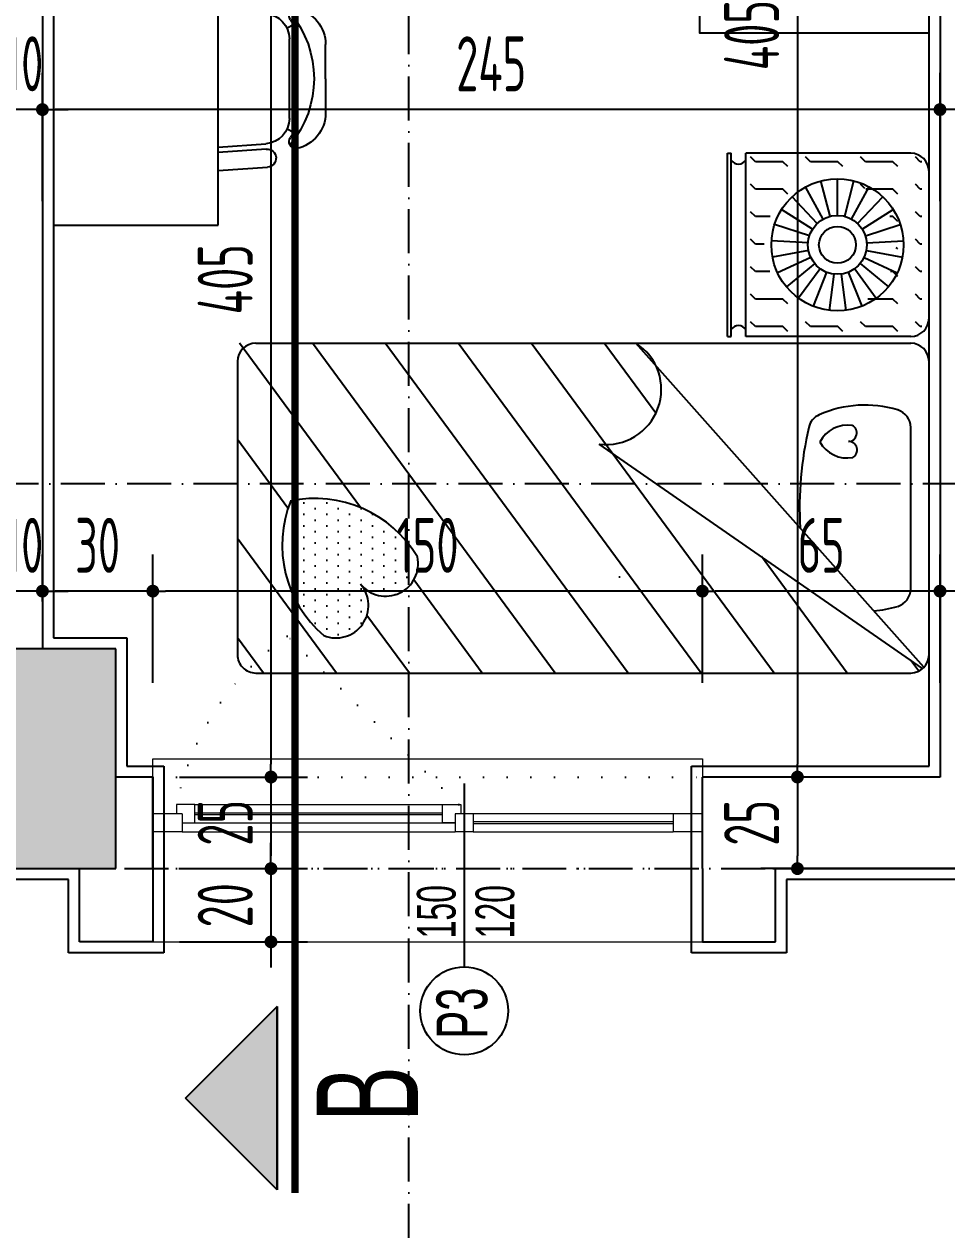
# Model space of a CAD drawing. Extents: x 41749 to 92598, y -24291 to 29432.
# Drawn here: x 64013.1 to 64264.9, y -23314.9 to -22985.8 of the extents above; entities that cross this region are included whole.
import ezdxf

# ---------------------------------------------------------------- set-up
doc = ezdxf.new("R2010")
doc.units = 0
doc.header["$MEASUREMENT"] = 0
doc.header["$PDMODE"] = 3
for name, pattern in [('ACAD_ISO10W100', [18, 12, -3, 0, -3]), ('DASHED', [0.75, 0.5, -0.25]), ('DOT', [6.35, 0, -6.35])]:
    doc.linetypes.add(name, pattern=pattern)
doc.layers.get('0').update_dxf_attribs({"linetype": 'CONTINUOUS'})
doc.layers.get('Defpoints').update_dxf_attribs({"linetype": 'CONTINUOUS'})
for name, color, linetype in [('AKS', 10, 'CONTINUOUS'), ('DUVAR', 6, 'CONTINUOUS'), ('İÇ ÖLÇÜ', 95, 'CONTINUOUS'), ('KOLON', 5, 'CONTINUOUS'), ('MERBAS', 231, 'CONTINUOUS'), ('OLCU', 3, 'CONTINUOUS'), ('P', 7, 'DOT'), ('SIVA', 7, 'CONTINUOUS'), ('tar', 12, 'CONTINUOUS'), ('TEFRIS', 12, 'CONTINUOUS'), ('tefriş', 12, 'CONTINUOUS'), ('YAZI', 7, 'CONTINUOUS')]:
    doc.layers.add(name, color=color, linetype=linetype)
doc.layers.add('KAPI-GOR', color=153, linetype='CONTINUOUS', lineweight=15)
doc.layers.add('KOLON TARAMA', color=12, linetype='CONTINUOUS', lineweight=13)
doc.styles.add('OLCU', font='isocpeur.ttf', dxfattribs={"width": 0.59})
doc.dimstyles.new('OLCU3', dxfattribs={"dimscale": 0.5, "dimtxt": 30, "dimasz": 7, "dimexe": 20, "dimexo": 0, "dimgap": 10, "dimtad": 1, "dimdec": 4, "dimrnd": 0.5, "dimdsep": 46, "dimtxsty": 'OLCU', "dimblk1": 'DOT', "dimblk2": 'DOT', "dimsah": 1, "dimcen": 0.09, "dimclrt": 4, "dimadec": 0, "dimazin": 0, "dimtfac": 1, "dimtdec": 4, "dimtix": 1, "dimtmove": 2, "dimatfit": 3, "dimfxl": 0, "dimtolj": 1, "dimtzin": 0, "dimarcsym": 0})

# ---------------------------------------------------------------- blocks, each defined once
blk = doc.blocks.new('*X20')
at = {"color": 0}
for p, q in [((149.9212, 265.8), (149.925, 265.8)), ((149.925, 265.8), (149.9383, 265.8133)), ((149.9867, 265.7867), (150, 265.8)), ((150, 265.8), (150.075, 265.8)), ((150.075, 265.8), (150.0883, 265.8133)), ((150.1367, 265.7867), (150.15, 265.8)), ((150.15, 265.8), (150.225, 265.8)), ((150.225, 265.8), (150.2383, 265.8133)), ((150.2867, 265.7867), (150.3, 265.8)), ((150.3, 265.8), (150.375, 265.8)), ((150.375, 265.8), (150.3883, 265.8133)), ((149.9212, 265.725), (149.925, 265.725)), ((149.925, 265.725), (149.9383, 265.7383)), ((149.9867, 265.7117), (150, 265.725)), ((150, 265.725), (150.0739, 265.725)), ((150.0768, 265.7268), (150.0883, 265.7383)), ((150.2867, 265.7117), (150.3, 265.725)), ((150.3, 265.725), (150.375, 265.725)), ((150.375, 265.725), (150.3883, 265.7383)), ((149.925, 265.65), (149.9383, 265.6633)), ((150.375, 265.65), (150.3883, 265.6633)), ((149.9212, 265.65), (149.925, 265.65)), ((149.9867, 265.6367), (150, 265.65)), ((150, 265.65), (150.008, 265.65)), ((150.3344, 265.65), (150.375, 265.65)), ((149.925, 265.575), (149.9383, 265.5883)), ((150.375, 265.575), (150.3883, 265.5883)), ((149.9212, 265.575), (149.925, 265.575)), ((149.9867, 265.5617), (149.9909, 265.5659)), ((150.3516, 265.575), (150.375, 265.575)), ((149.9212, 265.5), (149.925, 265.5)), ((149.925, 265.5), (149.9383, 265.5133)), ((149.9867, 265.4867), (150, 265.5)), ((150, 265.5), (150.0063, 265.5)), ((150.3361, 265.5), (150.375, 265.5)), ((150.375, 265.5), (150.3883, 265.5133)), ((149.9212, 265.425), (149.925, 265.425)), ((149.925, 265.425), (149.9383, 265.4383)), ((149.9867, 265.4117), (150, 265.425)), ((150, 265.425), (150.0682, 265.425)), ((150.2867, 265.4117), (150.3, 265.425)), ((150.3, 265.425), (150.375, 265.425)), ((150.375, 265.425), (150.3883, 265.4383)), ((149.925, 265.35), (149.9383, 265.3633)), ((150.075, 265.35), (150.0883, 265.3633)), ((150.225, 265.35), (150.2383, 265.3633)), ((150.375, 265.35), (150.3883, 265.3633)), ((149.9212, 265.35), (149.925, 265.35)), ((149.9867, 265.3367), (150, 265.35)), ((150, 265.35), (150.075, 265.35)), ((150.1367, 265.3367), (150.15, 265.35)), ((150.15, 265.35), (150.225, 265.35)), ((150.2867, 265.3367), (150.3, 265.35)), ((150.3, 265.35), (150.375, 265.35))]:
    blk.add_line(p, q, dxfattribs=at)
blk = doc.blocks.new('A$C734559A5')
at = {"layer": 'TEFRIS', "ltscale": 0.01}
h = blk.add_hatch(dxfattribs=at)
h.set_pattern_fill('DOTS', color=256, scale=0.5, style=0)
h.set_pattern_definition([(180, (246.446266, -236.105917), (-0.015625, 0.03125), [0, -0.03125])])
h.paths.add_polyline_path([(0.2994, 0.0051, 0.320461), (0.1469, -0.3411, 0.320461), (0.5142, -0.2503, 0.775236), (0.3764, -0.1482, -0.009001), (0.3739, -0.1502, -0.009001), (0.3764, -0.1482, 0.775236)])
at = {"layer": 'TEFRIS'}
for p, q in [((-0.3522, 1.4016), (-0.7522, 1.4016)), ((0.6009, 1.3878), (-0.2836, 0.6016)), ((0.5664, 1.4016), (-0.2336, 1.4016)), ((0.6043, 1.3842), (-0.0086, 0.5016)), ((-0.8022, 1.3516), (-0.8022, 0.9016)), ((-0.3022, 1.3516), (-0.3022, 0.9016)), ((-0.2836, -0.4363), (-0.2836, 1.3516)), ((0.3866, 1.3516), (-0.0538, 1.3516)), ((0.6164, -0.4363), (0.6164, 1.3516)), ((-0.5771, 1.228), (-0.608, 1.3231)), ((-0.5573, 1.2318), (-0.5636, 1.3316)), ((-0.5372, 1.2305), (-0.5184, 1.3288)), ((-0.5953, 1.2195), (-0.6489, 1.3039)), ((-0.518, 1.2243), (-0.4754, 1.3148)), ((-0.501, 1.2135), (-0.4373, 1.2906)), ((-0.6108, 1.2066), (-0.6837, 1.2751)), ((-0.4872, 1.1988), (-0.4063, 1.2576)), ((-0.6227, 1.1903), (-0.7103, 1.2385)), ((-0.4775, 1.1812), (-0.3845, 1.218)), ((-0.6301, 1.1716), (-0.727, 1.1964)), ((-0.4725, 1.1617), (-0.3733, 1.1742)), ((-0.6326, 1.1516), (-0.7326, 1.1516)), ((-0.6301, 1.1316), (-0.727, 1.1067)), ((-0.4775, 1.122), (-0.3845, 1.0852)), ((-0.4725, 1.1415), (-0.3733, 1.129)), ((-0.6227, 1.1129), (-0.7103, 1.0647)), ((-0.6108, 1.0966), (-0.6837, 1.0281)), ((-0.501, 1.0896), (-0.4373, 1.0126)), ((-0.4872, 1.1043), (-0.4063, 1.0456)), ((-0.5953, 1.0837), (-0.6489, 0.9993)), ((-0.5771, 1.0751), (-0.608, 0.98)), ((-0.5573, 1.0714), (-0.5636, 0.9715)), ((-0.5372, 1.0726), (-0.5184, 0.9744)), ((-0.518, 1.0788), (-0.4754, 0.9884)), ((-0.3022, 0.9016), (-0.8022, 0.9016)), ((-0.8022, 0.8516), (-0.8022, 0.8616)), ((-0.3022, 0.8616), (-0.8022, 0.8616)), ((-0.3022, 0.8516), (-0.3022, 0.8616)), ((-0.3022, 0.8516), (-0.8022, 0.8516)), ((0.3541, 0.5549), (0.3541, 0.5584)), ((-0.2336, -0.4863), (0.5664, -0.4863))]:
    blk.add_line(p, q, dxfattribs=at)
at = {"layer": 'TEFRIS', "ltscale": 0.01}
for p, q in [((0.6113, 1.3736), (0.582, 1.352)), ((0.6164, 1.1782), (0.2987, 0.9442)), ((0.6164, 0.979), (-0.2836, 0.3159)), ((0.6164, 0.7798), (-0.2836, 0.1167)), ((-0.0924, 0.656), (-0.2836, 0.5151)), ((0.6164, 0.5807), (-0.2836, -0.0825)), ((0.6164, 0.3815), (-0.2836, -0.2816)), ((0.6164, 0.1823), (0.3625, -0.0048)), ((0.6164, -0.0169), (0.4592, -0.1327)), ((0.1647, -0.1505), (-0.2836, -0.4808)), ((0.6164, -0.2161), (0.2497, -0.4863)), ((0.1666, -0.3482), (-0.0207, -0.4863)), ((0.6164, -0.4153), (0.52, -0.4863))]:
    blk.add_line(p, q, dxfattribs=at)
at = {"layer": 'TEFRIS'}
for radius in [0.1804, 0.0804, 0.0504]:
    blk.add_circle((-0.5522, 1.1516), radius, dxfattribs=at)
for centre, radius, start, end in [((-0.7522, 1.3516), 0.05, 90, 180), ((-0.3522, 1.3516), 0.05, 0, 90), ((-0.2336, 1.3516), 0.05, 90, 180), ((0.5664, 1.3516), 0.05, 0, 90), ((-0.0538, 1.3016), 0.05, 90, 163.265), ((0.3866, 1.3016), 0.05, 16.735, 90), ((0.1949, 1.2268), 0.3097, 163.265, 203.7602), ((0.1379, 1.2268), 0.3097, 4.4284, 16.735), ((-0.0428, 1.1222), 0.05, 203.7602, 256.9342), ((0.1664, 2.0236), 0.9753, 256.9342, 273.1833), ((-0.7968, 0.8812), 0.024, 305.2824, 58.201), ((-0.3077, 0.8812), 0.024, 121.799, 234.7176), ((-0.1573, 0.5209), 0.1499, 352.6061, 147.4277), ((-0.2336, -0.4363), 0.05, 180, 270), ((0.5664, -0.4363), 0.05, 270, 0)]:
    blk.add_arc(centre, radius, start, end, dxfattribs=at)
at = {"layer": 'TEFRIS', "ltscale": 0.01}
for centre, radius, start, end in [((0.0251, 1.1795), 0.0854, 171.6395, 242.8825), ((-0.0387, 1.1814), 0.0232, 359.9742, 153.1736), ((0.0078, 1.1822), 0.0232, 28.8378, 182.0372), ((-0.0559, 1.178), 0.0854, 299.1289, 10.3719), ((0.4655, -0.2748), 0.3255, 120.6919, 191.9349), ((0.3181, -0.0814), 0.0886, 309.0266, 102.226), ((0.4321, -0.217), 0.0886, 337.8902, 131.0896), ((0.267, -0.0386), 0.3255, 248.1813, 319.4243)]:
    blk.add_arc(centre, radius, start, end, dxfattribs=at)
at = {"layer": 'TEFRIS', "extrusion": (0, 0, -1), "zscale": -1, "rotation": 270}
blk.add_blockref('*X20', (-265.0208, 151.3028), dxfattribs=at)
blk = doc.blocks.new('A$C5B516741')
at = {"layer": 'tefriş'}
for p, q in [((29.3, 80), (74.3, 80)), ((29.3, 0), (29.3, 80)), ((74.3, 80), (74.3, 0)), ((29.3, 65.1), (15.84, 64.14)), ((16.19, 59.22), (29.3, 60.15)), ((16.29, 57.74), (29.3, 58.67)), ((8.76, 54.66), (10.54, 53.81)), ((7.9, 40), (7.9, 50.84)), ((9.87, 29.16), (9.87, 50.84)), ((0, 40), (0, 49.36)), ((0, 40), (0, 30.64)), ((7.9, 40), (7.9, 29.16)), ((8.76, 25.34), (10.54, 26.19)), ((16.19, 20.78), (29.3, 19.85)), ((29.3, 21.33), (16.29, 22.26)), ((29.3, 14.9), (15.84, 15.86)), ((74.3, 0), (29.3, 0))]:
    blk.add_line(p, q, dxfattribs=at)
for centre, radius, start, end in [((16.01, 61.68), 2.47, 94.0856, 274.0856), ((9.87, 49.36), 9.87, 101.3186, 180), ((31.34, 40), 28.17, 140.1319, 219.8681), ((16.79, 50.84), 8.89, 143.9128, 180), ((8.06, 57.16), 1.89, 323.2151, 93.7589), ((16.79, 50.84), 6.91, 94.0856, 180), ((9.87, 30.64), 9.87, 180, 258.6814), ((16.79, 29.16), 8.89, 180, 216.0872), ((16.79, 29.16), 6.91, 180, 265.9144), ((8.06, 22.84), 1.89, 266.2411, 36.7849), ((16.01, 18.32), 2.47, 85.9144, 265.9144)]:
    blk.add_arc(centre, radius, start, end, dxfattribs=at)
blk = doc.blocks.new('DOT')
at = {"color": 0, "linetype": 'ByBlock'}
blk.add_line((-0.5, 0), (-1, 0), dxfattribs=at)
at = {"color": 0, "linetype": 'ByBlock', "const_width": 0.5}
blk.add_lwpolyline([(-0.25, 0, 1), (0.25, 0, 1)], format="xyb", close=True, dxfattribs=at)
blk = doc.blocks.new('*D1472')
at = {"layer": 'Defpoints', "color": 0, "transparency": 16777216}
for p in [(64263.06, -23009.17), (64263.06, -23070.06), (64283.06, -23070.06)]:
    blk.add_point(p, dxfattribs=at)
at = {"layer": 'İÇ ÖLÇÜ', "color": 0, "lineweight": -2, "transparency": 16777216}
for p, q in [((64263.06, -23034.17), (64263.06, -22999.17)), ((64283.06, -23034.17), (64283.06, -22999.17)), ((64259.56, -23009.17), (64256.06, -23009.17)), ((64283.06, -23009.17), (64263.06, -23009.17)), ((64286.56, -23009.17), (64290.06, -23009.17))]:
    blk.add_line(p, q, dxfattribs=at)
at = {"layer": 'İÇ ÖLÇÜ', "color": 0, "lineweight": -2, "transparency": 16777216, "xscale": 3.5, "yscale": 3.5, "zscale": 3.5}
blk.add_blockref('DOT', (64263.06, -23009.17), dxfattribs=at)
at = {"layer": 'İÇ ÖLÇÜ', "color": 0, "lineweight": -2, "transparency": 16777216, "xscale": 3.5, "yscale": 3.5, "zscale": 3.5, "rotation": 180}
blk.add_blockref('DOT', (64283.06, -23009.17), dxfattribs=at)
at = {"layer": 'İÇ ÖLÇÜ', "color": 4, "transparency": 16777216, "insert": (64273.06, -22996.67), "char_height": 15, "attachment_point": 5, "style": 'OLCU'}
blk.add_mtext('\\A1;20', dxfattribs=at)
blk = doc.blocks.new('*D1473')
at = {"layer": 'Defpoints', "color": 0, "transparency": 16777216}
for p in [(64018.06, -23009.17), (64018.06, -23070.06), (64263.06, -23070.06)]:
    blk.add_point(p, dxfattribs=at)
at = {"layer": 'İÇ ÖLÇÜ', "color": 0, "lineweight": -2, "transparency": 16777216}
for p, q in [((64018.06, -23034.17), (64018.06, -22999.17)), ((64263.06, -23034.17), (64263.06, -22999.17)), ((64259.56, -23009.17), (64021.56, -23009.17))]:
    blk.add_line(p, q, dxfattribs=at)
at = {"layer": 'İÇ ÖLÇÜ', "color": 0, "lineweight": -2, "transparency": 16777216, "xscale": 3.5, "yscale": 3.5, "zscale": 3.5, "rotation": 180}
blk.add_blockref('DOT', (64018.06, -23009.17), dxfattribs=at)
at = {"layer": 'İÇ ÖLÇÜ', "color": 0, "lineweight": -2, "transparency": 16777216, "xscale": 3.5, "yscale": 3.5, "zscale": 3.5}
blk.add_blockref('DOT', (64263.06, -23009.17), dxfattribs=at)
at = {"layer": 'İÇ ÖLÇÜ', "color": 4, "transparency": 16777216, "insert": (64140.56, -22996.67), "char_height": 15, "attachment_point": 5, "style": 'OLCU'}
blk.add_mtext('\\A1;245', dxfattribs=at)
blk = doc.blocks.new('*D1474')
at = {"layer": 'Defpoints', "color": 0, "transparency": 16777216}
for p in [(64008.06, -23009.17), (64018.06, -23070.06), (64008.06, -23079.27)]:
    blk.add_point(p, dxfattribs=at)
at = {"layer": 'İÇ ÖLÇÜ', "color": 0, "lineweight": -2, "transparency": 16777216}
for p, q in [((64008.06, -23034.17), (64008.06, -22999.17)), ((64018.06, -23034.17), (64018.06, -22999.17)), ((64004.56, -23009.17), (64001.06, -23009.17)), ((64018.06, -23009.17), (64008.06, -23009.17)), ((64021.56, -23009.17), (64025.06, -23009.17))]:
    blk.add_line(p, q, dxfattribs=at)
at = {"layer": 'İÇ ÖLÇÜ', "color": 0, "lineweight": -2, "transparency": 16777216, "xscale": 3.5, "yscale": 3.5, "zscale": 3.5}
blk.add_blockref('DOT', (64008.06, -23009.17), dxfattribs=at)
at = {"layer": 'İÇ ÖLÇÜ', "color": 0, "lineweight": -2, "transparency": 16777216, "xscale": 3.5, "yscale": 3.5, "zscale": 3.5, "rotation": 180}
blk.add_blockref('DOT', (64018.06, -23009.17), dxfattribs=at)
at = {"layer": 'İÇ ÖLÇÜ', "color": 4, "transparency": 16777216, "insert": (64013.06, -22996.67), "char_height": 15, "attachment_point": 5, "style": 'OLCU'}
blk.add_mtext('\\A1;10', dxfattribs=at)
blk = doc.blocks.new('*D1489')
at = {"layer": 'Defpoints', "color": 0, "transparency": 16777216}
for p in [(64263.06, -23140.6), (64263.06, -23181.34), (64283.06, -23184.78)]:
    blk.add_point(p, dxfattribs=at)
at = {"layer": 'İÇ ÖLÇÜ', "color": 0, "lineweight": -2, "transparency": 16777216}
for p, q in [((64263.06, -23165.6), (64263.06, -23130.6)), ((64283.06, -23165.6), (64283.06, -23130.6)), ((64259.56, -23140.6), (64256.06, -23140.6)), ((64283.06, -23140.6), (64263.06, -23140.6)), ((64286.56, -23140.6), (64290.06, -23140.6))]:
    blk.add_line(p, q, dxfattribs=at)
at = {"layer": 'İÇ ÖLÇÜ', "color": 0, "lineweight": -2, "transparency": 16777216, "xscale": 3.5, "yscale": 3.5, "zscale": 3.5}
blk.add_blockref('DOT', (64263.06, -23140.6), dxfattribs=at)
at = {"layer": 'İÇ ÖLÇÜ', "color": 0, "lineweight": -2, "transparency": 16777216, "xscale": 3.5, "yscale": 3.5, "zscale": 3.5, "rotation": 180}
blk.add_blockref('DOT', (64283.06, -23140.6), dxfattribs=at)
at = {"layer": 'İÇ ÖLÇÜ', "color": 4, "transparency": 16777216, "insert": (64273.06, -23128.1), "char_height": 15, "attachment_point": 5, "style": 'OLCU'}
blk.add_mtext('\\A1;20', dxfattribs=at)
blk = doc.blocks.new('*D1490')
at = {"layer": 'Defpoints', "color": 0, "transparency": 16777216}
for p in [(64198.19, -23140.6), (64263.06, -23181.34), (64198.19, -23203.84)]:
    blk.add_point(p, dxfattribs=at)
at = {"layer": 'İÇ ÖLÇÜ', "color": 0, "lineweight": -2, "transparency": 16777216}
for p, q in [((64198.19, -23165.6), (64198.19, -23130.6)), ((64263.06, -23165.6), (64263.06, -23130.6)), ((64259.56, -23140.6), (64201.69, -23140.6))]:
    blk.add_line(p, q, dxfattribs=at)
at = {"layer": 'İÇ ÖLÇÜ', "color": 0, "lineweight": -2, "transparency": 16777216, "xscale": 3.5, "yscale": 3.5, "zscale": 3.5, "rotation": 180}
blk.add_blockref('DOT', (64198.19, -23140.6), dxfattribs=at)
at = {"layer": 'İÇ ÖLÇÜ', "color": 0, "lineweight": -2, "transparency": 16777216, "xscale": 3.5, "yscale": 3.5, "zscale": 3.5}
blk.add_blockref('DOT', (64263.06, -23140.6), dxfattribs=at)
at = {"layer": 'İÇ ÖLÇÜ', "color": 4, "transparency": 16777216, "insert": (64230.62, -23128.1), "char_height": 15, "attachment_point": 5, "style": 'OLCU'}
blk.add_mtext('\\A1;65', dxfattribs=at)
blk = doc.blocks.new('*D1491')
at = {"layer": 'Defpoints', "color": 0, "transparency": 16777216}
for p in [(64048.19, -23140.6), (64048.19, -23201.34), (64198.19, -23203.84)]:
    blk.add_point(p, dxfattribs=at)
at = {"layer": 'İÇ ÖLÇÜ', "color": 0, "lineweight": -2, "transparency": 16777216}
for p, q in [((64048.19, -23165.6), (64048.19, -23130.6)), ((64198.19, -23165.6), (64198.19, -23130.6)), ((64194.69, -23140.6), (64051.69, -23140.6))]:
    blk.add_line(p, q, dxfattribs=at)
at = {"layer": 'İÇ ÖLÇÜ', "color": 0, "lineweight": -2, "transparency": 16777216, "xscale": 3.5, "yscale": 3.5, "zscale": 3.5, "rotation": 180}
blk.add_blockref('DOT', (64048.19, -23140.6), dxfattribs=at)
at = {"layer": 'İÇ ÖLÇÜ', "color": 0, "lineweight": -2, "transparency": 16777216, "xscale": 3.5, "yscale": 3.5, "zscale": 3.5}
blk.add_blockref('DOT', (64198.19, -23140.6), dxfattribs=at)
at = {"layer": 'İÇ ÖLÇÜ', "color": 4, "transparency": 16777216, "insert": (64123.19, -23128.1), "char_height": 15, "attachment_point": 5, "style": 'OLCU'}
blk.add_mtext('\\A1;150', dxfattribs=at)
blk = doc.blocks.new('*D1492')
at = {"layer": 'Defpoints', "color": 0, "transparency": 16777216}
for p in [(64018.06, -23140.6), (64018.06, -23143.43), (64048.19, -23201.34)]:
    blk.add_point(p, dxfattribs=at)
at = {"layer": 'İÇ ÖLÇÜ', "color": 0, "lineweight": -2, "transparency": 16777216}
for p, q in [((64018.06, -23143.43), (64018.06, -23130.6)), ((64048.19, -23165.6), (64048.19, -23130.6)), ((64044.69, -23140.6), (64021.56, -23140.6))]:
    blk.add_line(p, q, dxfattribs=at)
at = {"layer": 'İÇ ÖLÇÜ', "color": 0, "lineweight": -2, "transparency": 16777216, "xscale": 3.5, "yscale": 3.5, "zscale": 3.5, "rotation": 180}
blk.add_blockref('DOT', (64018.06, -23140.6), dxfattribs=at)
at = {"layer": 'İÇ ÖLÇÜ', "color": 0, "lineweight": -2, "transparency": 16777216, "xscale": 3.5, "yscale": 3.5, "zscale": 3.5}
blk.add_blockref('DOT', (64048.19, -23140.6), dxfattribs=at)
at = {"layer": 'İÇ ÖLÇÜ', "color": 4, "transparency": 16777216, "insert": (64033.12, -23128.1), "char_height": 15, "attachment_point": 5, "style": 'OLCU'}
blk.add_mtext('\\A1;30', dxfattribs=at)
blk = doc.blocks.new('*D1493')
at = {"layer": 'Defpoints', "color": 0, "transparency": 16777216}
for p in [(64008.06, -23140.6), (64008.06, -23143.43), (64018.06, -23143.43)]:
    blk.add_point(p, dxfattribs=at)
at = {"layer": 'İÇ ÖLÇÜ', "color": 0, "lineweight": -2, "transparency": 16777216}
for p, q in [((64008.06, -23143.43), (64008.06, -23130.6)), ((64018.06, -23143.43), (64018.06, -23130.6)), ((64004.56, -23140.6), (64001.06, -23140.6)), ((64018.06, -23140.6), (64008.06, -23140.6)), ((64021.56, -23140.6), (64025.06, -23140.6))]:
    blk.add_line(p, q, dxfattribs=at)
at = {"layer": 'İÇ ÖLÇÜ', "color": 0, "lineweight": -2, "transparency": 16777216, "xscale": 3.5, "yscale": 3.5, "zscale": 3.5}
blk.add_blockref('DOT', (64008.06, -23140.6), dxfattribs=at)
at = {"layer": 'İÇ ÖLÇÜ', "color": 0, "lineweight": -2, "transparency": 16777216, "xscale": 3.5, "yscale": 3.5, "zscale": 3.5, "rotation": 180}
blk.add_blockref('DOT', (64018.06, -23140.6), dxfattribs=at)
at = {"layer": 'İÇ ÖLÇÜ', "color": 4, "transparency": 16777216, "insert": (64013.06, -23128.1), "char_height": 15, "attachment_point": 5, "style": 'OLCU'}
blk.add_mtext('\\A1;10', dxfattribs=at)
blk = doc.blocks.new('*D1527')
at = {"layer": 'Defpoints', "color": 0, "transparency": 16777216}
for p in [(64022.57, -22786.34), (64043.12, -23191.34), (64080.45, -23191.34)]:
    blk.add_point(p, dxfattribs=at)
at = {"layer": 'İÇ ÖLÇÜ', "color": 0, "lineweight": -2, "transparency": 16777216}
for p, q in [((64055.45, -22786.34), (64090.45, -22786.34)), ((64080.45, -22789.84), (64080.45, -23187.84)), ((64055.45, -23191.34), (64090.45, -23191.34))]:
    blk.add_line(p, q, dxfattribs=at)
at = {"layer": 'İÇ ÖLÇÜ', "color": 0, "lineweight": -2, "transparency": 16777216, "xscale": 3.5, "yscale": 3.5, "zscale": 3.5}
for p, rotation in [((64080.45, -22786.34), 90), ((64080.45, -23191.34), 270)]:
    blk.add_blockref('DOT', p, dxfattribs=dict(at, rotation=rotation))
at = {"layer": 'İÇ ÖLÇÜ', "color": 4, "transparency": 16777216, "insert": (64067.95, -23055.48), "char_height": 15, "attachment_point": 5, "rotation": 90, "style": 'OLCU'}
blk.add_mtext('\\A1;405', dxfattribs=at)
blk = doc.blocks.new('*D1528')
at = {"layer": 'Defpoints', "color": 0, "transparency": 16777216}
for p in [(64043.12, -23191.34), (64038.06, -23216.34), (64080.45, -23216.34)]:
    blk.add_point(p, dxfattribs=at)
at = {"layer": 'İÇ ÖLÇÜ', "color": 0, "lineweight": -2, "transparency": 16777216}
for p, q in [((64055.45, -23191.34), (64090.45, -23191.34)), ((64080.45, -23194.84), (64080.45, -23212.84)), ((64055.45, -23216.34), (64090.45, -23216.34))]:
    blk.add_line(p, q, dxfattribs=at)
at = {"layer": 'İÇ ÖLÇÜ', "color": 0, "lineweight": -2, "transparency": 16777216, "xscale": 3.5, "yscale": 3.5, "zscale": 3.5}
for p, rotation in [((64080.45, -23191.34), 90), ((64080.45, -23216.34), 270)]:
    blk.add_blockref('DOT', p, dxfattribs=dict(at, rotation=rotation))
at = {"layer": 'İÇ ÖLÇÜ', "color": 4, "transparency": 16777216, "insert": (64067.95, -23203.84), "char_height": 15, "attachment_point": 5, "rotation": 90, "style": 'OLCU'}
blk.add_mtext('\\A1;25', dxfattribs=at)
blk = doc.blocks.new('*D1529')
at = {"layer": 'Defpoints', "color": 0, "transparency": 16777216}
for p in [(64038.06, -23216.34), (64038.19, -23236.34), (64080.45, -23236.34)]:
    blk.add_point(p, dxfattribs=at)
at = {"layer": 'İÇ ÖLÇÜ', "color": 0, "lineweight": -2, "transparency": 16777216}
for p, q in [((64080.45, -23212.84), (64080.45, -23209.34)), ((64055.45, -23216.34), (64090.45, -23216.34)), ((64080.45, -23216.34), (64080.45, -23236.34)), ((64055.45, -23236.34), (64090.45, -23236.34)), ((64080.45, -23239.84), (64080.45, -23243.34))]:
    blk.add_line(p, q, dxfattribs=at)
at = {"layer": 'İÇ ÖLÇÜ', "color": 0, "lineweight": -2, "transparency": 16777216, "xscale": 3.5, "yscale": 3.5, "zscale": 3.5}
for p, rotation in [((64080.45, -23216.34), 270), ((64080.45, -23236.34), 90)]:
    blk.add_blockref('DOT', p, dxfattribs=dict(at, rotation=rotation))
at = {"layer": 'İÇ ÖLÇÜ', "color": 4, "transparency": 16777216, "insert": (64067.95, -23226.34), "char_height": 15, "attachment_point": 5, "rotation": 90, "style": 'OLCU'}
blk.add_mtext('\\A1;20', dxfattribs=at)
blk = doc.blocks.new('*D1537')
at = {"layer": 'Defpoints', "color": 0, "transparency": 16777216}
for p in [(64222.41, -22786.34), (64224.14, -23191.34), (64250.28, -23191.34)]:
    blk.add_point(p, dxfattribs=at)
at = {"layer": 'İÇ ÖLÇÜ', "color": 0, "lineweight": -2, "transparency": 16777216}
for p, q in [((64222.41, -22786.34), (64234.14, -22786.34)), ((64224.14, -22789.84), (64224.14, -23187.84)), ((64249.14, -23191.34), (64214.14, -23191.34))]:
    blk.add_line(p, q, dxfattribs=at)
at = {"layer": 'İÇ ÖLÇÜ', "color": 0, "lineweight": -2, "transparency": 16777216, "xscale": 3.5, "yscale": 3.5, "zscale": 3.5}
for p, rotation in [((64224.14, -22786.34), 90), ((64224.14, -23191.34), 270)]:
    blk.add_blockref('DOT', p, dxfattribs=dict(at, rotation=rotation))
at = {"layer": 'İÇ ÖLÇÜ', "color": 4, "transparency": 16777216, "insert": (64211.64, -22988.84), "char_height": 15, "attachment_point": 5, "rotation": 90, "style": 'OLCU'}
blk.add_mtext('\\A1;405', dxfattribs=at)
blk = doc.blocks.new('*D1538')
at = {"layer": 'Defpoints', "color": 0, "transparency": 16777216}
for p in [(64250.28, -23191.34), (64224.14, -23216.34), (64252.31, -23216.34)]:
    blk.add_point(p, dxfattribs=at)
at = {"layer": 'İÇ ÖLÇÜ', "color": 0, "lineweight": -2, "transparency": 16777216}
for p, q in [((64249.14, -23191.34), (64214.14, -23191.34)), ((64224.14, -23194.84), (64224.14, -23212.84)), ((64249.14, -23216.34), (64214.14, -23216.34))]:
    blk.add_line(p, q, dxfattribs=at)
at = {"layer": 'İÇ ÖLÇÜ', "color": 0, "lineweight": -2, "transparency": 16777216, "xscale": 3.5, "yscale": 3.5, "zscale": 3.5}
for p, rotation in [((64224.14, -23191.34), 90), ((64224.14, -23216.34), 270)]:
    blk.add_blockref('DOT', p, dxfattribs=dict(at, rotation=rotation))
at = {"layer": 'İÇ ÖLÇÜ', "color": 4, "transparency": 16777216, "insert": (64211.64, -23203.84), "char_height": 15, "attachment_point": 5, "rotation": 90, "style": 'OLCU'}
blk.add_mtext('\\A1;25', dxfattribs=at)
blk = doc.blocks.new('*D1670')
at = {"layer": 'Defpoints', "color": 0, "transparency": 16777216}
for p in [(64327.94, -23216.34), (64218.19, -23226.34), (64218.19, -23431.34)]:
    blk.add_point(p, dxfattribs=at)
at = {"layer": 'OLCU', "color": 0, "lineweight": -2, "transparency": 16777216}
for p, q in [((64218.19, -23406.34), (64218.19, -23441.34)), ((64327.94, -23406.34), (64327.94, -23441.34)), ((64324.44, -23431.34), (64221.69, -23431.34))]:
    blk.add_line(p, q, dxfattribs=at)
at = {"layer": 'OLCU', "color": 0, "lineweight": -2, "transparency": 16777216, "xscale": 3.5, "yscale": 3.5, "zscale": 3.5, "rotation": 180}
blk.add_blockref('DOT', (64218.19, -23431.34), dxfattribs=at)
at = {"layer": 'OLCU', "color": 0, "lineweight": -2, "transparency": 16777216, "xscale": 3.5, "yscale": 3.5, "zscale": 3.5}
blk.add_blockref('DOT', (64327.94, -23431.34), dxfattribs=at)
at = {"layer": 'OLCU', "color": 4, "transparency": 16777216, "insert": (64273.06, -23418.84), "char_height": 15, "attachment_point": 5, "style": 'OLCU'}
blk.add_mtext('\\A1;110', dxfattribs=at)
blk = doc.blocks.new('*D1671')
at = {"layer": 'Defpoints', "color": 0, "transparency": 16777216}
for p in [(64198.19, -23226.34), (64218.19, -23226.34), (64198.19, -23431.34)]:
    blk.add_point(p, dxfattribs=at)
at = {"layer": 'OLCU', "color": 0, "lineweight": -2, "transparency": 16777216}
for p, q in [((64198.19, -23406.34), (64198.19, -23441.34)), ((64218.19, -23406.34), (64218.19, -23441.34)), ((64194.69, -23431.34), (64191.19, -23431.34)), ((64218.19, -23431.34), (64198.19, -23431.34)), ((64221.69, -23431.34), (64225.19, -23431.34))]:
    blk.add_line(p, q, dxfattribs=at)
at = {"layer": 'OLCU', "color": 0, "lineweight": -2, "transparency": 16777216, "xscale": 3.5, "yscale": 3.5, "zscale": 3.5}
blk.add_blockref('DOT', (64198.19, -23431.34), dxfattribs=at)
at = {"layer": 'OLCU', "color": 0, "lineweight": -2, "transparency": 16777216, "xscale": 3.5, "yscale": 3.5, "zscale": 3.5, "rotation": 180}
blk.add_blockref('DOT', (64218.19, -23431.34), dxfattribs=at)
at = {"layer": 'OLCU', "color": 4, "transparency": 16777216, "insert": (64208.19, -23418.84), "char_height": 15, "attachment_point": 5, "style": 'OLCU'}
blk.add_mtext('\\A1;20', dxfattribs=at)
blk = doc.blocks.new('*D1672')
at = {"layer": 'Defpoints', "color": 0, "transparency": 16777216}
for p in [(64198.19, -23226.34), (64048.19, -23231.34), (64048.19, -23431.34)]:
    blk.add_point(p, dxfattribs=at)
at = {"layer": 'OLCU', "color": 0, "lineweight": -2, "transparency": 16777216}
for p, q in [((64048.19, -23406.34), (64048.19, -23441.34)), ((64198.19, -23406.34), (64198.19, -23441.34)), ((64194.69, -23431.34), (64051.69, -23431.34))]:
    blk.add_line(p, q, dxfattribs=at)
at = {"layer": 'OLCU', "color": 0, "lineweight": -2, "transparency": 16777216, "xscale": 3.5, "yscale": 3.5, "zscale": 3.5, "rotation": 180}
blk.add_blockref('DOT', (64048.19, -23431.34), dxfattribs=at)
at = {"layer": 'OLCU', "color": 0, "lineweight": -2, "transparency": 16777216, "xscale": 3.5, "yscale": 3.5, "zscale": 3.5}
blk.add_blockref('DOT', (64198.19, -23431.34), dxfattribs=at)
at = {"layer": 'OLCU', "color": 4, "transparency": 16777216, "insert": (64123.19, -23418.84), "char_height": 15, "attachment_point": 5, "style": 'OLCU'}
blk.add_mtext('\\A1;150', dxfattribs=at)
blk = doc.blocks.new('*D1673')
at = {"layer": 'Defpoints', "color": 0, "transparency": 16777216}
for p in [(64028.19, -23231.34), (64048.19, -23231.34), (64028.19, -23431.34)]:
    blk.add_point(p, dxfattribs=at)
at = {"layer": 'OLCU', "color": 0, "lineweight": -2, "transparency": 16777216}
for p, q in [((64028.19, -23406.34), (64028.19, -23441.34)), ((64048.19, -23406.34), (64048.19, -23441.34)), ((64024.69, -23431.34), (64021.19, -23431.34)), ((64048.19, -23431.34), (64028.19, -23431.34)), ((64051.69, -23431.34), (64055.19, -23431.34))]:
    blk.add_line(p, q, dxfattribs=at)
at = {"layer": 'OLCU', "color": 0, "lineweight": -2, "transparency": 16777216, "xscale": 3.5, "yscale": 3.5, "zscale": 3.5}
blk.add_blockref('DOT', (64028.19, -23431.34), dxfattribs=at)
at = {"layer": 'OLCU', "color": 0, "lineweight": -2, "transparency": 16777216, "xscale": 3.5, "yscale": 3.5, "zscale": 3.5, "rotation": 180}
blk.add_blockref('DOT', (64048.19, -23431.34), dxfattribs=at)
at = {"layer": 'OLCU', "color": 4, "transparency": 16777216, "insert": (64038.19, -23418.84), "char_height": 15, "attachment_point": 5, "style": 'OLCU'}
blk.add_mtext('\\A1;20', dxfattribs=at)
blk = doc.blocks.new('*D1674')
at = {"layer": 'Defpoints', "color": 0, "transparency": 16777216}
for p in [(63963.06, -23231.34), (64028.19, -23231.34), (63963.06, -23431.34)]:
    blk.add_point(p, dxfattribs=at)
at = {"layer": 'OLCU', "color": 0, "lineweight": -2, "transparency": 16777216}
for p, q in [((63963.06, -23406.34), (63963.06, -23441.34)), ((64028.19, -23406.34), (64028.19, -23441.34)), ((64024.69, -23431.34), (63966.56, -23431.34))]:
    blk.add_line(p, q, dxfattribs=at)
at = {"layer": 'OLCU', "color": 0, "lineweight": -2, "transparency": 16777216, "xscale": 3.5, "yscale": 3.5, "zscale": 3.5, "rotation": 180}
blk.add_blockref('DOT', (63963.06, -23431.34), dxfattribs=at)
at = {"layer": 'OLCU', "color": 0, "lineweight": -2, "transparency": 16777216, "xscale": 3.5, "yscale": 3.5, "zscale": 3.5}
blk.add_blockref('DOT', (64028.19, -23431.34), dxfattribs=at)
at = {"layer": 'OLCU', "color": 4, "transparency": 16777216, "insert": (63995.62, -23418.84), "char_height": 15, "attachment_point": 5, "style": 'OLCU'}
blk.add_mtext('\\A1;65', dxfattribs=at)
blk = doc.blocks.new('*D1687')
at = {"layer": 'Defpoints', "color": 0, "transparency": 16777216}
for p in [(63763.06, -23203.84), (64783.06, -23203.84), (64783.06, -23461.34)]:
    blk.add_point(p, dxfattribs=at)
at = {"layer": 'OLCU', "color": 0, "lineweight": -2, "transparency": 16777216}
for p, q in [((63763.06, -23436.34), (63763.06, -23471.34)), ((64783.06, -23436.34), (64783.06, -23471.34)), ((63766.56, -23461.34), (64779.56, -23461.34))]:
    blk.add_line(p, q, dxfattribs=at)
at = {"layer": 'OLCU', "color": 0, "lineweight": -2, "transparency": 16777216, "xscale": 3.5, "yscale": 3.5, "zscale": 3.5, "rotation": 180}
blk.add_blockref('DOT', (63763.06, -23461.34), dxfattribs=at)
at = {"layer": 'OLCU', "color": 0, "lineweight": -2, "transparency": 16777216, "xscale": 3.5, "yscale": 3.5, "zscale": 3.5}
blk.add_blockref('DOT', (64783.06, -23461.34), dxfattribs=at)
at = {"layer": 'OLCU', "color": 4, "transparency": 16777216, "insert": (64273.06, -23448.84), "char_height": 15, "attachment_point": 5, "style": 'OLCU'}
blk.add_mtext('\\A1;1020', dxfattribs=at)
blk = doc.blocks.new('*D1691')
at = {"layer": 'Defpoints', "color": 0, "transparency": 16777216}
for p in [(63363.06, -23051.34), (65183.06, -23051.34), (63363.06, -23491.34)]:
    blk.add_point(p, dxfattribs=at)
at = {"layer": 'OLCU', "color": 0, "lineweight": -2, "transparency": 16777216}
for p, q in [((63363.06, -23466.34), (63363.06, -23501.34)), ((65183.06, -23466.34), (65183.06, -23501.34)), ((65179.56, -23491.34), (63366.56, -23491.34))]:
    blk.add_line(p, q, dxfattribs=at)
at = {"layer": 'OLCU', "color": 0, "lineweight": -2, "transparency": 16777216, "xscale": 3.5, "yscale": 3.5, "zscale": 3.5, "rotation": 180}
blk.add_blockref('DOT', (63363.06, -23491.34), dxfattribs=at)
at = {"layer": 'OLCU', "color": 0, "lineweight": -2, "transparency": 16777216, "xscale": 3.5, "yscale": 3.5, "zscale": 3.5}
blk.add_blockref('DOT', (65183.06, -23491.34), dxfattribs=at)
at = {"layer": 'OLCU', "color": 4, "transparency": 16777216, "insert": (64273.06, -23478.84), "char_height": 15, "attachment_point": 5, "style": 'OLCU'}
blk.add_mtext('\\A1;1820', dxfattribs=at)

msp = doc.modelspace()

# ---------------------------------------------------------------- hatches: boundary and pattern name
at = {"layer": 'KOLON'}
msp.add_hatch(color=256, dxfattribs=at).paths.add_polyline_path([(64057.15549, -23278.99484), (64082.15549, -23303.99484), (64082.15549, -23253.99484)])
at = {"layer": 'tar'}
h = msp.add_hatch(dxfattribs=at)
h.set_pattern_fill('ANSI33', color=256, scale=40, style=0)
h.set_pattern_definition([(45, (10685.526, 0), (-7.0710678, 7.0710678), []), (45, (10692.597, 0), (-7.0710678, 7.0710678), [5, -2.5])])
h.paths.add_polyline_path([(63613.06272, -22296.33978), (63583.06272, -22296.33978), (63583.06272, -22356.33978), (63613.06272, -22356.33978)])
h.paths.add_polyline_path([(64138.06272, -22296.33978), (64128.06272, -22296.33978), (64118.06272, -22296.33978), (64118.06272, -22501.33978), (64138.06272, -22501.33978)])
h.paths.add_polyline_path([(64318.06272, -22296.33978), (64308.06272, -22296.33978), (64298.06272, -22296.33978), (64298.06272, -22501.33978), (64318.06272, -22501.33978)])
h.paths.add_polyline_path([(64708.06272, -22296.33978), (64678.06272, -22296.33978), (64678.06272, -22356.33978), (64708.06272, -22356.33978)])
h.paths.add_polyline_path([(65086.9142, -22296.33978), (65027.9142, -22296.33978), (65027.9142, -22326.33978), (65086.9142, -22326.33978)])
h.paths.add_polyline_path([(63613.06272, -22581.33978), (63583.06272, -22581.33978), (63583.06272, -22641.33978), (63613.06272, -22641.33978)])
h.paths.add_polyline_path([(64358.06272, -22611.33978), (64298.06272, -22611.33978), (64298.06272, -22641.33978), (64358.06272, -22641.33978)])
h.paths.add_polyline_path([(64708.06272, -22611.33978), (64648.06272, -22611.33978), (64648.06272, -22641.33978), (64708.06272, -22641.33978)])
h.paths.add_polyline_path([(63613.06272, -23081.33978), (63553.06272, -23081.33978), (63553.06272, -23111.33978), (63613.06272, -23111.33978)])
h.paths.add_polyline_path([(64038.06272, -23156.33973), (64008.06272, -23156.33973), (64008.06272, -23216.33973), (64038.06272, -23216.33973)])
h.paths.add_polyline_path([(64538.06272, -23156.33973), (64508.06272, -23156.33973), (64508.06272, -23216.33973), (64538.06272, -23216.33973)])
h.paths.add_polyline_path([(65086.9142, -23081.33978), (65026.9142, -23081.33978), (65026.9142, -23111.33978), (65086.9142, -23111.33978)])

# ---------------------------------------------------------------- linework, layer by layer
at = {"layer": 'AKS', "linetype": 'ACAD_ISO10W100'}
for p, q in [((64118.06272, -23591.33978), (64118.06272, -21978.06351)), ((65483.06272, -23111.33978), (63063.06272, -23111.33978)), ((63063.06272, -23216.33978), (65483.06272, -23216.33986))]:
    msp.add_line(p, q, dxfattribs=at)
at = {"layer": 'DUVAR'}
for p, q in [((64018.06272, -22786.33978), (64018.06272, -23156.33973)), ((64263.06272, -22786.33978), (64263.06272, -23191.33978)), ((64048.18688, -23191.33978), (64038.06272, -23191.33978)), ((64048.18688, -23191.33978), (64048.18688, -23216.33978)), ((64048.18688, -23216.33978), (64048.18688, -23191.33978)), ((64048.18688, -23191.33978), (64048.18688, -23216.33978)), ((64048.18688, -23191.33978), (64048.18688, -23216.33978)), ((64048.18688, -23216.33978), (64048.18688, -23191.33978)), ((64048.18688, -23216.33978), (64048.18688, -23191.33978)), ((64263.06272, -23191.33978), (64198.18688, -23191.33978)), ((64198.18688, -23216.33978), (64198.18688, -23191.33978)), ((64028.18688, -23236.33978), (64028.18688, -23216.33973)), ((64028.18688, -23216.33973), (64028.18688, -23216.33973)), ((64028.18688, -23236.33978), (64028.18688, -23216.33973)), ((64028.18688, -23216.33973), (64028.18688, -23216.33973)), ((64048.18688, -23216.33978), (64048.18688, -23236.33978)), ((64048.18688, -23216.33978), (64048.18688, -23236.33978)), ((64198.18688, -23216.33978), (64198.18688, -23236.33978)), ((64218.18688, -23236.33978), (64218.18688, -23216.33973)), ((64218.18688, -23216.33973), (64293.81104, -23216.33973)), ((64273.06272, -23216.33978), (64218.18688, -23216.33978)), ((64327.93856, -23216.33973), (64252.3144, -23216.33973)), ((64048.18688, -23236.33978), (64028.18688, -23236.33978)), ((64048.18688, -23236.33978), (64028.18688, -23236.33978)), ((64198.18688, -23236.33978), (64218.18688, -23236.33978))]:
    msp.add_line(p, q, dxfattribs=at)
at = {"layer": 'KAPI-GOR'}
for p, q in [((64056.18688, -23201.33978), (64048.18688, -23201.33978)), ((64059.68688, -23198.83978), (64054.68688, -23198.83978)), ((64054.68688, -23198.83978), (64054.68688, -23201.33978)), ((64056.18688, -23201.33978), (64056.18688, -23206.33978)), ((64059.68688, -23203.83978), (64059.68688, -23198.83978)), ((64059.68688, -23198.83978), (64127.24759, -23198.83978)), ((64059.68688, -23201.08978), (64127.24759, -23201.08978)), ((64059.68688, -23201.58978), (64127.24759, -23201.58978)), ((64127.24759, -23203.83978), (64127.24759, -23198.83978)), ((64127.24759, -23198.83978), (64132.24759, -23198.83978)), ((64127.24759, -23198.83978), (64132.24759, -23198.83978)), ((64135.62617, -23201.33978), (64130.74759, -23201.33978)), ((64130.74759, -23201.33978), (64130.74759, -23206.33978)), ((64130.74759, -23201.33978), (64130.74759, -23203.83978)), ((64132.24759, -23198.83978), (64132.24759, -23201.33978)), ((64135.62617, -23201.33978), (64135.62617, -23206.33978)), ((64190.18688, -23201.41763), (64135.62617, -23201.41763)), ((64190.18688, -23201.33978), (64190.18688, -23206.33978)), ((64198.18688, -23201.33978), (64190.18688, -23201.33978)), ((64056.18688, -23203.83978), (64059.68688, -23203.83978)), ((64059.68688, -23203.83978), (64127.24759, -23203.83978)), ((64130.74759, -23203.83978), (64127.24759, -23203.83978)), ((64127.24759, -23203.83978), (64130.74759, -23203.83978)), ((64190.18688, -23203.58978), (64135.62617, -23203.58978)), ((64190.18688, -23204.08978), (64135.62617, -23204.08978)), ((64056.18688, -23206.33978), (64048.18688, -23206.33978)), ((64056.18688, -23206.33978), (64130.74759, -23206.33978)), ((64135.62617, -23206.33978), (64130.74759, -23206.33978)), ((64190.18688, -23206.41763), (64135.62617, -23206.41763)), ((64198.18688, -23206.33978), (64190.18688, -23206.33978))]:
    msp.add_line(p, q, dxfattribs=at)
for points in [[(64048.18688, -23191.33978), (64048.18688, -23186.33978), (64198.18688, -23186.33978), (64198.18688, -23188.83978), (64198.18688, -23191.33978)], [(64048.18688, -23231.33978), (64048.18688, -23236.33978), (64198.18688, -23236.33978), (64198.18688, -23233.83978), (64198.18688, -23231.33978)]]:
    msp.add_lwpolyline(points, dxfattribs=at)
at = {"layer": 'KOLON'}
for p, q in [((64038.06272, -23156.33973), (64008.06272, -23156.33973)), ((64038.06272, -23216.33973), (64038.06272, -23156.33973)), ((64008.06272, -23216.33973), (64038.06272, -23216.33973)), ((64082.15549, -23253.99484), (64057.15549, -23278.99484)), ((64057.15549, -23278.99484), (64082.15549, -23253.99484)), ((64082.15549, -23303.99484), (64082.15549, -23253.99484)), ((64082.15549, -23253.99484), (64082.15549, -23303.99484)), ((64082.15549, -23303.99484), (64057.15549, -23278.99484))]:
    msp.add_line(p, q, dxfattribs=at)
at = {"layer": 'MERBAS', "linetype": 'DASHED', "ltscale": 40, "const_width": 2}
msp.add_lwpolyline([(64086.98476, -23304.86421), (64086.98476, -22179.64749)], dxfattribs=at)
at = {"layer": 'P'}
for p, q in [((64131.70274, -23198.83978), (64084.89853, -23152.89339)), ((64048.18688, -23191.33978), (64198.18688, -23191.33978)), ((64048.18688, -23216.33978), (64198.18688, -23216.33978))]:
    msp.add_line(p, q, dxfattribs=at)
msp.add_lwpolyline([(63363.06272, -22296.33978), (65183.06272, -22296.33978), (65183.06272, -22966.09965), (65017.40452, -23216.33978), (63763.10729, -23216.33978), (63363.06272, -23161.85974)], close=True, dxfattribs=at)
msp.add_arc((64127.33382, -23213.70225), 74.15167, 124.9091509, 168.4376991, dxfattribs=at)
at = {"layer": 'SIVA'}
for p, q in [((64021.06272, -22789.33977), (64021.06272, -23153.33973)), ((64260.06272, -23188.33978), (64260.06272, -22789.33978)), ((64021.06272, -23153.33973), (64041.06272, -23153.33973)), ((64041.06272, -23153.33973), (64041.06272, -23188.33978)), ((64041.06272, -23188.33978), (64051.18688, -23188.33978)), ((64051.18688, -23188.33978), (64051.18688, -23239.33978)), ((64195.18688, -23216.33978), (64195.18688, -23188.33978)), ((64195.18688, -23188.33978), (64260.06272, -23188.33978)), ((64195.18688, -23239.33978), (64195.18688, -23216.33978)), ((64025.18688, -23219.33973), (63966.06272, -23219.33978)), ((64025.18688, -23239.33978), (64025.18688, -23219.33973)), ((64273.06272, -23219.33978), (64221.18688, -23219.33978)), ((64221.18688, -23219.33978), (64221.18688, -23239.33978)), ((64051.18688, -23239.33978), (64025.18688, -23239.33978)), ((64221.18688, -23239.33978), (64195.18688, -23239.33978))]:
    msp.add_line(p, q, dxfattribs=at)
at = {"layer": 'TEFRIS'}
msp.add_lwpolyline([(64197.39872, -22841.33978), (64197.39872, -22988.19898), (64260.06272, -22988.19898)], dxfattribs=at)
at = {"layer": 'YAZI'}
msp.add_line((64133.20234, -23193.10016), (64133.20234, -23243.15183), dxfattribs=at)
msp.add_circle((64133.20234, -23255.15183), 12, dxfattribs=at)

# ---------------------------------------------------------------- block references
at = {"layer": 'KOLON TARAMA', "ltscale": 0.6, "xscale": 100, "yscale": 100, "zscale": 100, "rotation": 270}
msp.add_blockref('A$C734559A5', (64119.9045, -23101.30647), dxfattribs=at)
at = {"layer": 'TEFRIS', "xscale": -1}
msp.add_blockref('A$C5B516741', (64095.36321, -23040.7364), dxfattribs=at)

# ---------------------------------------------------------------- texts
at = {"layer": 'YAZI', "attachment_point": 5, "rotation": 90, "style": 'OLCU'}
for s, insert, char_height, width in [('{\\fArial|b0|i0|c162|p34;150}', (64125.63409, -23228.08762), 10.56, 183.750336), ('{\\fArial|b0|i0|c162|p34;120}', (64141.63409, -23228.08762), 10.56, 183.750336), ('{\\fArial|b0|i0|c162|p34;P3}', (64132.64174, -23255.77309), 13.824, 240.5458944), ('{\\fArial|b0|i0|c162|p34;B}', (64106.72015, -23277.87758), 27.648, 481.0917888)]:
    msp.add_mtext(s, dxfattribs=dict(at, insert=insert, char_height=char_height, width=width))

# ---------------------------------------------------------------- dimensions: what is measured, and where the dimension line sits
at = {"layer": 'İÇ ÖLÇÜ'}
dim = msp.add_linear_dim(base=(64080.45417, -23191.33978), p1=(64022.56505, -22786.33978), p2=(64043.1248, -23191.33978), angle=90, dimstyle='OLCU3', dxfattribs=at)
dim.commit()
dim.dimension.update_dxf_attribs({"geometry": '*D1527', "text_midpoint": (64067.95417, -23055.47579), "dimtype": 160})
for base, p1, p2, picture, middle in [((64224.13705, -23191.33978), (64222.4129, -22786.33978), (64250.28459, -23191.33978), '*D1537', (64211.63705, -22988.83978)), ((64080.454172, -23216.339731), (64043.124801, -23191.339782), (64038.06272, -23216.339731), '*D1528', (64067.954172, -23203.839757)), ((64224.137047, -23216.339731), (64250.284593, -23191.339782), (64252.314395, -23216.339731), '*D1538', (64211.637047, -23203.839757)), ((64080.454172, -23236.339782), (64038.06272, -23216.339731), (64038.186881, -23236.339782), '*D1529', (64067.954172, -23226.339757))]:
    dim = msp.add_linear_dim(base=base, p1=p1, p2=p2, angle=90, dimstyle='OLCU3', dxfattribs=at)
    dim.commit()
    dim.dimension.update_dxf_attribs({"geometry": picture, "text_midpoint": middle})
for base, p1, p2, picture, middle in [((64008.06272, -23009.16813), (64018.06272, -23070.05721), (64008.06272, -23079.26502), '*D1474', (64013.06272, -22996.66813)), ((64018.06272, -23009.16813), (64263.06272, -23070.05721), (64018.06272, -23070.05721), '*D1473', (64140.56272, -22996.66813)), ((64263.06272, -23009.16813), (64283.06272, -23070.05721), (64263.06272, -23070.05721), '*D1472', (64273.06272, -22996.66813)), ((64008.06272, -23140.60226), (64018.06272, -23143.43124), (64008.06272, -23143.43124), '*D1493', (64013.06272, -23128.10226)), ((64018.06272, -23140.60226), (64048.18688, -23201.33978), (64018.06272, -23143.43124), '*D1492', (64033.1248, -23128.10226)), ((64048.18688, -23140.60226), (64198.18688, -23203.83978), (64048.18688, -23201.33978), '*D1491', (64123.18688, -23128.10226)), ((64198.18688, -23140.60226), (64263.06272, -23181.34169), (64198.18688, -23203.83978), '*D1490', (64230.6248, -23128.10226)), ((64263.06272, -23140.60226), (64283.06272, -23184.785), (64263.06272, -23181.34169), '*D1489', (64273.06272, -23128.10226))]:
    dim = msp.add_linear_dim(base=base, p1=p1, p2=p2, dimstyle='OLCU3', dxfattribs=at)
    dim.commit()
    dim.dimension.update_dxf_attribs({"geometry": picture, "text_midpoint": middle})
at = {"layer": 'OLCU'}
for base, p1, p2, picture, middle in [((63363.06272, -23491.33978), (65183.06272, -23051.33978), (63363.06272, -23051.33978), '*D1691', (64273.06272, -23478.83978)), ((64783.06272, -23461.33978), (63763.06272, -23203.83978), (64783.06272, -23203.83978), '*D1687', (64273.06272, -23448.83978)), ((64218.18688, -23431.33978), (64327.93856, -23216.33983), (64218.18688, -23226.33976), '*D1670', (64273.06272, -23418.83978)), ((64048.18688, -23431.33978), (64198.18688, -23226.33978), (64048.18688, -23231.33978), '*D1672', (64123.18688, -23418.83978)), ((64198.18688, -23431.33978), (64218.18688, -23226.33976), (64198.18688, -23226.33978), '*D1671', (64208.18688, -23418.83978)), ((63963.06272, -23431.33978), (64028.18688, -23231.33978), (63963.06272, -23231.33978), '*D1674', (63995.6248, -23418.83978)), ((64028.18688, -23431.33978), (64048.18688, -23231.33978), (64028.18688, -23231.33978), '*D1673', (64038.18688, -23418.83978))]:
    dim = msp.add_linear_dim(base=base, p1=p1, p2=p2, dimstyle='OLCU3', dxfattribs=at)
    dim.commit()
    dim.dimension.update_dxf_attribs({"geometry": picture, "text_midpoint": middle})

doc.saveas('drawing.dxf')
